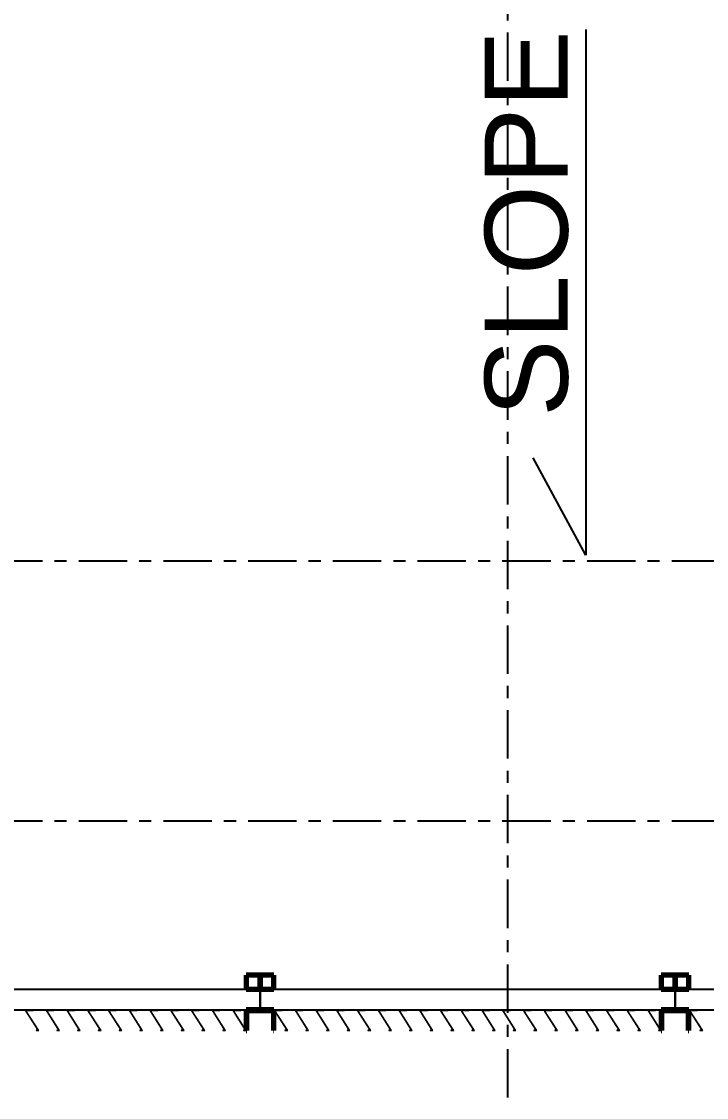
# Model space of a CAD drawing. Header units: millimetres. Extents: x -1379 to 1385823, y -4884429 to 548763.
# Drawn here: x 462651 to 465128, y -2315669 to -2311780 of the extents above; entities that cross this region are included whole.
import ezdxf
from ezdxf.enums import TextEntityAlignment as Align

# ---------------------------------------------------------------- set-up
doc = ezdxf.new("R2010")
doc.units = ezdxf.units.MM
doc.linetypes.add('CENTER', pattern=[50.8, 31.75, -6.35, 6.35, -6.35])
doc.linetypes.add('TA_GL_000.70000', pattern=[1.925, 0.7, -0.175, 0.175, -0.175, 0.7])
for name, color, linetype in [('000 - 0_SYM_DWG_GRIDLINE_MAIN_COLOR_251', 7, 'Continuous'), ('000 - 0_SYM_DWG_SLOPE-SYM_TEXT_COLOR_3', 7, 'Continuous'), ('000 - GRID', 7, 'CENTER')]:
    doc.layers.add(name, color=color, linetype=linetype)
doc.layers.add('000 - CONCRETE_EX_LOUVERS_DEF_SUB', color=7, linetype='Continuous', plot=False)
doc.layers.add('A-DETL-THIN', color=7, linetype='Continuous', lineweight=25)
doc.layers.add('G-ANNO-TEXT', color=7, linetype='Continuous', lineweight=9)
doc.styles.add('ARIAL', font='arial.ttf')
doc.styles.add('Arial_2', font='arial.ttf', dxfattribs={"height": 3})
doc.styles.add('TA', font='', dxfattribs={"height": 4.5})
doc.styles.get('TA').set_extended_font_data('Cordia New')

# ---------------------------------------------------------------- blocks, each defined once
blk = doc.blocks.new('DPA_CP_Entrance Louver Grill Vertical Z - Louver Grill Vertical Z-5053933-IV01 - LOWER ROOF LEVEL PLAN')
at = {"layer": '000 - CONCRETE_EX_LOUVERS_DEF_SUB', "color": 7, "lineweight": 70}
for p, q in [((-700, 0), (-750, 0)), ((-750, 0), (-750, -50)), ((-700, -50), (-700, 0)), ((750, 0), (700, 0)), ((700, 0), (700, -50)), ((750, -50), (750, 0)), ((-750, -50), (-700, -50)), ((700, -50), (750, -50)), ((-700, -125), (-750, -125)), ((-750, -125), (-750, -127)), ((-750, -127), (-702, -127)), ((-702, -127), (-702, -200)), ((-700, -200), (-700, -125)), ((750, -125), (700, -125)), ((700, -125), (700, -200)), ((702, -200), (702, -127)), ((702, -127), (750, -127)), ((750, -127), (750, -125)), ((-702, -200), (-700, -200)), ((700, -200), (702, -200))]:
    blk.add_line(p, q, dxfattribs=at)
at = {"layer": '000 - CONCRETE_EX_LOUVERS_DEF_SUB', "color": 7}
for p, q in [((-750, -125), (-750, -50)), ((-750, -50), (750, -50)), ((750, -50), (750, -125)), ((-750, -125), (750, -125))]:
    blk.add_line(p, q, dxfattribs=at)
blk = doc.blocks.new('DPA_CP_Entrance Louver Grill Vertical Z - Louver Grill Vertical Z-5247632-IV01 - LOWER ROOF LEVEL PLAN')
at = {"layer": '000 - CONCRETE_EX_LOUVERS_DEF_SUB', "color": 7, "lineweight": 70}
for p, q in [((-527.5, 0), (-577.5, 0)), ((-577.5, 0), (-577.5, -50)), ((-527.5, -50), (-527.5, 0)), ((577.5, 0), (527.5, 0)), ((527.5, 0), (527.5, -50)), ((577.5, -50), (577.5, 0)), ((-577.5, -50), (-527.5, -50)), ((527.5, -50), (577.5, -50)), ((-527.5, -125), (-577.5, -125)), ((-577.5, -125), (-577.5, -127)), ((-577.5, -127), (-529.5, -127)), ((-529.5, -127), (-529.5, -200)), ((-527.5, -200), (-527.5, -125)), ((577.5, -125), (527.5, -125)), ((527.5, -125), (527.5, -200)), ((529.5, -200), (529.5, -127)), ((529.5, -127), (577.5, -127)), ((577.5, -127), (577.5, -125)), ((-529.5, -200), (-527.5, -200)), ((527.5, -200), (529.5, -200))]:
    blk.add_line(p, q, dxfattribs=at)
at = {"layer": '000 - CONCRETE_EX_LOUVERS_DEF_SUB', "color": 7}
for p, q in [((-577.5, -125), (-577.5, -50)), ((-577.5, -50), (577.5, -50)), ((577.5, -50), (577.5, -125)), ((-577.5, -125), (577.5, -125))]:
    blk.add_line(p, q, dxfattribs=at)
blk = doc.blocks.new('GM_Louver Grill Vertical Z1 - Z Profile-V420-IV01 - LOWER ROOF LEVEL PLAN')
at = {"layer": '000 - CONCRETE_EX_LOUVERS_DEF_SUB', "lineweight": 9}
h = blk.add_hatch(dxfattribs=at)
h.set_pattern_fill('FP_48', style=0, pattern_type=2)
h.set_pattern_definition([(50, (-230271.46, 2322710.5), (728.7365, -63.75582), [76.2, -838.2]), (355, (-230271.5, 2322710.5), (-140.97162, 764.2276), [60.96, -670.56]), (100.451, (-230210.74, 2322705.2), (587.77, 700.46675), [64.76, -712.36]), (46.184, (-230271.5, 2322913.7), (1084.31624, -168.17096), [114.3, -1257.3]), (96.636, (-230181.1, 2322899.7), (949.6099, 989.70985), [97.14, -1068.54]), (351.184, (-230271.5, 2322913.7), (949.62055, 989.70115), [91.44, -1005.84]), (21, (-230169.86, 2322862.9), (606.45787, -409.06057), [76.2, -838.2]), (326, (-230169.9, 2322862.9), (247.20834, 736.75292), [60.96, -670.56]), (71.451, (-230119.3, 2322828.8), (853.66825, 327.68547), [64.76, -712.36]), (37.5, (-230271.46, 2322710.48), (12.354693, 338.22012), [33.528, -628.904, 33.528, -1320.292]), (37.5, (-230271.46, 2322710.48), (12.354693, 338.22012), [-695.96, -647.192, 33.528, -639.572]), (7.5, (-230271.46, 2322710.48), (267.278874, 400.722127), [33.528, -354.584, 33.528, -870.204]), (7.5, (-230271.46, 2322710.48), (267.278874, 400.722127), [-421.64, -613.664, 33.528, -223.012]), (327.5, (-230498.03, 2322710.48), (542.36333, -22.915345), [33.528, -220.472, 33.528, -1810.512]), (327.5, (-230498.03, 2322710.48), (542.36333, -22.915345), [-287.528, -758.952, 33.528, -1018.032]), (317.5, (-230599.63, 2322710.5), (592.51696, 101.70711), [33.528, -296.672, 33.528, -1239.52]), (317.5, (-230599.63, 2322710.5), (592.51696, 101.70711), [-363.728, -492.76, 33.528, -713.232])])
h.paths.add_polyline_path([(50, -75), (3.7, -2), (30, -2), (30, 0), (0.1, 0), (46.4, -73), (40, -73), (40, -75)])
at = {"layer": '000 - CONCRETE_EX_LOUVERS_DEF_SUB', "color": 7, "lineweight": 9}
for p, q in [((30, 0), (0.1, 0)), ((0.1, 0), (46.4, -73)), ((30, -2), (30, 0)), ((50, -75), (3.7, -2)), ((3.7, -2), (30, -2)), ((46.4, -73), (40, -73)), ((40, -73), (40, -75)), ((40, -75), (50, -75))]:
    blk.add_line(p, q, dxfattribs=at)
blk = doc.blocks.new('GM_Louver Grill Vertical Z1 - Z Profile-V421-IV01 - LOWER ROOF LEVEL PLAN')
at = {"layer": '000 - CONCRETE_EX_LOUVERS_DEF_SUB', "color": 7, "lineweight": 9}
for p, q in [((30, 0), (0.1, 0)), ((0.1, 0), (46.4, -73)), ((30, -2), (30, 0)), ((50, -75), (3.7, -2)), ((3.7, -2), (30, -2)), ((46.4, -73), (40, -73)), ((40, -73), (40, -75)), ((40, -75), (50, -75))]:
    blk.add_line(p, q, dxfattribs=at)
blk = doc.blocks.new('GM_Louver Grill Vertical Z1 - Z Profile-V422-IV01 - LOWER ROOF LEVEL PLAN')
at = {"layer": '000 - CONCRETE_EX_LOUVERS_DEF_SUB', "color": 7, "lineweight": 9}
for p, q in [((30, 0), (0.1, 0)), ((0.1, 0), (46.4, -73)), ((30, -2), (30, 0)), ((50, -75), (3.7, -2)), ((3.7, -2), (30, -2)), ((46.4, -73), (40, -73)), ((40, -73), (40, -75)), ((40, -75), (50, -75))]:
    blk.add_line(p, q, dxfattribs=at)
blk = doc.blocks.new('GM_Louver Grill Vertical Z1 - Z Profile-V423-IV01 - LOWER ROOF LEVEL PLAN')
at = {"layer": '000 - CONCRETE_EX_LOUVERS_DEF_SUB', "color": 7, "lineweight": 9}
for p, q in [((30, 0), (0.1, 0)), ((0.1, 0), (46.4, -73)), ((30, -2), (30, 0)), ((50, -75), (3.7, -2)), ((3.7, -2), (30, -2)), ((46.4, -73), (40, -73)), ((40, -73), (40, -75)), ((40, -75), (50, -75))]:
    blk.add_line(p, q, dxfattribs=at)
blk = doc.blocks.new('GM_Louver Grill Vertical Z1 - Z Profile-V424-IV01 - LOWER ROOF LEVEL PLAN')
at = {"layer": '000 - CONCRETE_EX_LOUVERS_DEF_SUB', "color": 7, "lineweight": 9}
for p, q in [((30, 0), (0.1, 0)), ((0.1, 0), (46.4, -73)), ((30, -2), (30, 0)), ((50, -75), (3.7, -2)), ((3.7, -2), (30, -2)), ((46.4, -73), (40, -73)), ((40, -73), (40, -75)), ((40, -75), (50, -75))]:
    blk.add_line(p, q, dxfattribs=at)
blk = doc.blocks.new('GM_Louver Grill Vertical Z1 - Z Profile-V425-IV01 - LOWER ROOF LEVEL PLAN')
at = {"layer": '000 - CONCRETE_EX_LOUVERS_DEF_SUB', "color": 7, "lineweight": 9}
for p, q in [((30, 0), (0.1, 0)), ((0.1, 0), (46.4, -73)), ((30, -2), (30, 0)), ((50, -75), (3.7, -2)), ((3.7, -2), (30, -2)), ((46.4, -73), (40, -73)), ((40, -73), (40, -75)), ((40, -75), (50, -75))]:
    blk.add_line(p, q, dxfattribs=at)
blk = doc.blocks.new('GM_Louver Grill Vertical Z1 - Z Profile-V426-IV01 - LOWER ROOF LEVEL PLAN')
at = {"layer": '000 - CONCRETE_EX_LOUVERS_DEF_SUB', "color": 7, "lineweight": 9}
for p, q in [((30, 0), (0.1, 0)), ((0.1, 0), (46.4, -73)), ((30, -2), (30, 0)), ((50, -75), (3.7, -2)), ((3.7, -2), (30, -2)), ((46.4, -73), (40, -73)), ((40, -73), (40, -75)), ((40, -75), (50, -75))]:
    blk.add_line(p, q, dxfattribs=at)
blk = doc.blocks.new('GM_Louver Grill Vertical Z1 - Z Profile-V427-IV01 - LOWER ROOF LEVEL PLAN')
at = {"layer": '000 - CONCRETE_EX_LOUVERS_DEF_SUB', "color": 7, "lineweight": 9}
for p, q in [((30, 0), (0.1, 0)), ((0.1, 0), (46.4, -73)), ((30, -2), (30, 0)), ((50, -75), (3.7, -2)), ((3.7, -2), (30, -2)), ((46.4, -73), (40, -73)), ((40, -73), (40, -75)), ((40, -75), (50, -75))]:
    blk.add_line(p, q, dxfattribs=at)
blk = doc.blocks.new('GM_Louver Grill Vertical Z1 - Z Profile-V428-IV01 - LOWER ROOF LEVEL PLAN')
at = {"layer": '000 - CONCRETE_EX_LOUVERS_DEF_SUB', "color": 7, "lineweight": 9}
for p, q in [((30, 0), (0.1, 0)), ((0.1, 0), (46.4, -73)), ((30, -2), (30, 0)), ((50, -75), (3.7, -2)), ((3.7, -2), (30, -2)), ((46.4, -73), (40, -73)), ((40, -73), (40, -75)), ((40, -75), (50, -75))]:
    blk.add_line(p, q, dxfattribs=at)
blk = doc.blocks.new('GM_Louver Grill Vertical Z1 - Z Profile-V429-IV01 - LOWER ROOF LEVEL PLAN')
at = {"layer": '000 - CONCRETE_EX_LOUVERS_DEF_SUB', "color": 7, "lineweight": 9}
for p, q in [((30, 0), (0.1, 0)), ((0.1, 0), (46.4, -73)), ((30, -2), (30, 0)), ((50, -75), (3.7, -2)), ((3.7, -2), (30, -2)), ((46.4, -73), (40, -73)), ((40, -73), (40, -75)), ((40, -75), (50, -75))]:
    blk.add_line(p, q, dxfattribs=at)
blk = doc.blocks.new('GM_Louver Grill Vertical Z1 - Z Profile-V437-IV01 - LOWER ROOF LEVEL PLAN')
at = {"layer": '000 - CONCRETE_EX_LOUVERS_DEF_SUB', "color": 7, "lineweight": 9}
for p, q in [((30, 0), (0.1, 0)), ((0.1, 0), (46.4, -73)), ((30, -2), (30, 0)), ((50, -75), (3.7, -2)), ((3.7, -2), (30, -2)), ((46.4, -73), (40, -73)), ((40, -73), (40, -75)), ((40, -75), (50, -75))]:
    blk.add_line(p, q, dxfattribs=at)
blk = doc.blocks.new('GM_Louver Grill Vertical Z1 - Z Profile-V439-IV01 - LOWER ROOF LEVEL PLAN')
at = {"layer": '000 - CONCRETE_EX_LOUVERS_DEF_SUB', "color": 7, "lineweight": 9}
for p, q in [((30, 0), (0.1, 0)), ((0.1, 0), (46.4, -73)), ((30, -2), (30, 0)), ((50, -75), (3.7, -2)), ((3.7, -2), (30, -2)), ((46.4, -73), (40, -73)), ((40, -73), (40, -75)), ((40, -75), (50, -75))]:
    blk.add_line(p, q, dxfattribs=at)
blk = doc.blocks.new('GM_Louver Grill Vertical Z1 - Z Profile-V440-IV01 - LOWER ROOF LEVEL PLAN')
at = {"layer": '000 - CONCRETE_EX_LOUVERS_DEF_SUB', "color": 7, "lineweight": 9}
for p, q in [((30, 0), (0.1, 0)), ((0.1, 0), (46.4, -73)), ((30, -2), (30, 0)), ((50, -75), (3.7, -2)), ((3.7, -2), (30, -2)), ((46.4, -73), (40, -73)), ((40, -73), (40, -75)), ((40, -75), (50, -75))]:
    blk.add_line(p, q, dxfattribs=at)
blk = doc.blocks.new('GM_Louver Grill Vertical Z1 - Z Profile-V441-IV01 - LOWER ROOF LEVEL PLAN')
at = {"layer": '000 - CONCRETE_EX_LOUVERS_DEF_SUB', "color": 7, "lineweight": 9}
for p, q in [((30, 0), (0.1, 0)), ((0.1, 0), (46.4, -73)), ((30, -2), (30, 0)), ((50, -75), (3.7, -2)), ((3.7, -2), (30, -2)), ((46.4, -73), (40, -73)), ((40, -73), (40, -75)), ((40, -75), (50, -75))]:
    blk.add_line(p, q, dxfattribs=at)
blk = doc.blocks.new('GM_Louver Grill Vertical Z1 - Z Profile-V442-IV01 - LOWER ROOF LEVEL PLAN')
at = {"layer": '000 - CONCRETE_EX_LOUVERS_DEF_SUB', "color": 7, "lineweight": 9}
for p, q in [((30, 0), (0.1, 0)), ((0.1, 0), (46.4, -73)), ((30, -2), (30, 0)), ((50, -75), (3.7, -2)), ((3.7, -2), (30, -2)), ((46.4, -73), (40, -73)), ((40, -73), (40, -75)), ((40, -75), (50, -75))]:
    blk.add_line(p, q, dxfattribs=at)
blk = doc.blocks.new('GM_Louver Grill Vertical Z1 - Z Profile-V443-IV01 - LOWER ROOF LEVEL PLAN')
at = {"layer": '000 - CONCRETE_EX_LOUVERS_DEF_SUB', "color": 7, "lineweight": 9}
for p, q in [((30, 0), (0.1, 0)), ((0.1, 0), (46.4, -73)), ((30, -2), (30, 0)), ((50, -75), (3.7, -2)), ((3.7, -2), (30, -2)), ((46.4, -73), (40, -73)), ((40, -73), (40, -75)), ((40, -75), (50, -75))]:
    blk.add_line(p, q, dxfattribs=at)
blk = doc.blocks.new('GM_Louver Grill Vertical Z1 - Z Profile-V444-IV01 - LOWER ROOF LEVEL PLAN')
at = {"layer": '000 - CONCRETE_EX_LOUVERS_DEF_SUB', "color": 7, "lineweight": 9}
for p, q in [((30, 0), (0.1, 0)), ((0.1, 0), (46.4, -73)), ((30, -2), (30, 0)), ((50, -75), (3.7, -2)), ((3.7, -2), (30, -2)), ((46.4, -73), (40, -73)), ((40, -73), (40, -75)), ((40, -75), (50, -75))]:
    blk.add_line(p, q, dxfattribs=at)
blk = doc.blocks.new('GM_Louver Grill Vertical Z1 - Z Profile-V445-IV01 - LOWER ROOF LEVEL PLAN')
at = {"layer": '000 - CONCRETE_EX_LOUVERS_DEF_SUB', "color": 7, "lineweight": 9}
for p, q in [((30, 0), (0.1, 0)), ((0.1, 0), (46.4, -73)), ((30, -2), (30, 0)), ((50, -75), (3.7, -2)), ((3.7, -2), (30, -2)), ((46.4, -73), (40, -73)), ((40, -73), (40, -75)), ((40, -75), (50, -75))]:
    blk.add_line(p, q, dxfattribs=at)
blk = doc.blocks.new('GM_Louver Grill Vertical Z1 - Z Profile-V446-IV01 - LOWER ROOF LEVEL PLAN')
at = {"layer": '000 - CONCRETE_EX_LOUVERS_DEF_SUB', "color": 7, "lineweight": 9}
for p, q in [((30, 0), (0.1, 0)), ((0.1, 0), (46.4, -73)), ((30, -2), (30, 0)), ((50, -75), (3.7, -2)), ((3.7, -2), (30, -2)), ((46.4, -73), (40, -73)), ((40, -73), (40, -75)), ((40, -75), (50, -75))]:
    blk.add_line(p, q, dxfattribs=at)
blk = doc.blocks.new('GM_Louver Grill Vertical Z1 - Z Profile-V447-IV01 - LOWER ROOF LEVEL PLAN')
at = {"layer": '000 - CONCRETE_EX_LOUVERS_DEF_SUB', "lineweight": 9}
h = blk.add_hatch(dxfattribs=at)
h.set_pattern_fill('FP_51', style=0, pattern_type=2)
h.set_pattern_definition([(50, (-231171.46, 2322710.5), (728.7365, -63.75582), [76.2, -838.2]), (355, (-231171.5, 2322710.5), (-140.97162, 764.2276), [60.96, -670.56]), (100.451, (-231110.74, 2322705.2), (587.77, 700.46675), [64.76, -712.36]), (46.184, (-231171.5, 2322913.7), (1084.31624, -168.17096), [114.3, -1257.3]), (96.636, (-231081.1, 2322899.7), (949.6099, 989.70985), [97.14, -1068.54]), (351.184, (-231171.5, 2322913.7), (949.62055, 989.70115), [91.44, -1005.84]), (21, (-231069.86, 2322862.9), (606.45787, -409.06057), [76.2, -838.2]), (326, (-231069.9, 2322862.9), (247.20834, 736.75292), [60.96, -670.56]), (71.451, (-231019.3, 2322828.8), (853.66825, 327.68547), [64.76, -712.36]), (37.5, (-231171.46, 2322710.48), (12.354693, 338.22012), [33.528, -628.904, 33.528, -1320.292]), (37.5, (-231171.46, 2322710.48), (12.354693, 338.22012), [-695.96, -647.192, 33.528, -639.572]), (7.5, (-231171.46, 2322710.48), (267.278874, 400.722127), [33.528, -354.584, 33.528, -870.204]), (7.5, (-231171.46, 2322710.48), (267.278874, 400.722127), [-421.64, -613.664, 33.528, -223.012]), (327.5, (-231398.03, 2322710.48), (542.36333, -22.915345), [33.528, -220.472, 33.528, -1810.512]), (327.5, (-231398.03, 2322710.48), (542.36333, -22.915345), [-287.528, -758.952, 33.528, -1018.032]), (317.5, (-231499.63, 2322710.5), (592.51696, 101.70711), [33.528, -296.672, 33.528, -1239.52]), (317.5, (-231499.63, 2322710.5), (592.51696, 101.70711), [-363.728, -492.76, 33.528, -713.232])])
h.paths.add_polyline_path([(50, -75), (3.7, -2), (30, -2), (30, 0), (0.1, 0), (46.4, -73), (40, -73), (40, -75)])
at = {"layer": '000 - CONCRETE_EX_LOUVERS_DEF_SUB', "color": 7, "lineweight": 9}
for p, q in [((30, 0), (0.1, 0)), ((0.1, 0), (46.4, -73)), ((30, -2), (30, 0)), ((50, -75), (3.7, -2)), ((3.7, -2), (30, -2)), ((46.4, -73), (40, -73)), ((40, -73), (40, -75)), ((40, -75), (50, -75))]:
    blk.add_line(p, q, dxfattribs=at)
blk = doc.blocks.new('GM_Louver Grill Vertical Z1 - Z Profile-V448-IV01 - LOWER ROOF LEVEL PLAN')
at = {"layer": '000 - CONCRETE_EX_LOUVERS_DEF_SUB', "color": 7, "lineweight": 9}
for p, q in [((30, 0), (0.1, 0)), ((0.1, 0), (46.4, -73)), ((30, -2), (30, 0)), ((50, -75), (3.7, -2)), ((3.7, -2), (30, -2)), ((46.4, -73), (40, -73)), ((40, -73), (40, -75)), ((40, -75), (50, -75))]:
    blk.add_line(p, q, dxfattribs=at)
blk = doc.blocks.new('GM_Louver Grill Vertical Z1 - Z Profile-V449-IV01 - LOWER ROOF LEVEL PLAN')
at = {"layer": '000 - CONCRETE_EX_LOUVERS_DEF_SUB', "color": 7, "lineweight": 9}
for p, q in [((30, 0), (0.1, 0)), ((0.1, 0), (46.4, -73)), ((30, -2), (30, 0)), ((50, -75), (3.7, -2)), ((3.7, -2), (30, -2)), ((46.4, -73), (40, -73)), ((40, -73), (40, -75)), ((40, -75), (50, -75))]:
    blk.add_line(p, q, dxfattribs=at)
blk = doc.blocks.new('GM_Louver Grill Vertical Z1 - Z Profile-V450-IV01 - LOWER ROOF LEVEL PLAN')
at = {"layer": '000 - CONCRETE_EX_LOUVERS_DEF_SUB', "color": 7, "lineweight": 9}
for p, q in [((30, 0), (0.1, 0)), ((0.1, 0), (46.4, -73)), ((30, -2), (30, 0)), ((50, -75), (3.7, -2)), ((3.7, -2), (30, -2)), ((46.4, -73), (40, -73)), ((40, -73), (40, -75)), ((40, -75), (50, -75))]:
    blk.add_line(p, q, dxfattribs=at)
blk = doc.blocks.new('GM_Louver Grill Vertical Z1 - Z Profile-V451-IV01 - LOWER ROOF LEVEL PLAN')
at = {"layer": '000 - CONCRETE_EX_LOUVERS_DEF_SUB', "color": 7, "lineweight": 9}
for p, q in [((30, 0), (0.1, 0)), ((0.1, 0), (46.4, -73)), ((30, -2), (30, 0)), ((50, -75), (3.7, -2)), ((3.7, -2), (30, -2)), ((46.4, -73), (40, -73)), ((40, -73), (40, -75)), ((40, -75), (50, -75))]:
    blk.add_line(p, q, dxfattribs=at)
blk = doc.blocks.new('GM_Louver Grill Vertical Z1 - Z Profile-V452-IV01 - LOWER ROOF LEVEL PLAN')
at = {"layer": '000 - CONCRETE_EX_LOUVERS_DEF_SUB', "color": 7, "lineweight": 9}
for p, q in [((30, 0), (0.1, 0)), ((0.1, 0), (46.4, -73)), ((30, -2), (30, 0)), ((50, -75), (3.7, -2)), ((3.7, -2), (30, -2)), ((46.4, -73), (40, -73)), ((40, -73), (40, -75)), ((40, -75), (50, -75))]:
    blk.add_line(p, q, dxfattribs=at)
blk = doc.blocks.new('GM_Louver Grill Vertical Z1 - Z Profile-V453-IV01 - LOWER ROOF LEVEL PLAN')
at = {"layer": '000 - CONCRETE_EX_LOUVERS_DEF_SUB', "color": 7, "lineweight": 9}
for p, q in [((30, 0), (0.1, 0)), ((0.1, 0), (46.4, -73)), ((30, -2), (30, 0)), ((50, -75), (3.7, -2)), ((3.7, -2), (30, -2)), ((46.4, -73), (40, -73)), ((40, -73), (40, -75)), ((40, -75), (50, -75))]:
    blk.add_line(p, q, dxfattribs=at)
blk = doc.blocks.new('GM_Louver Grill Vertical Z1 - Z Profile-V454-IV01 - LOWER ROOF LEVEL PLAN')
at = {"layer": '000 - CONCRETE_EX_LOUVERS_DEF_SUB', "color": 7, "lineweight": 9}
for p, q in [((30, 0), (0.1, 0)), ((0.1, 0), (46.4, -73)), ((30, -2), (30, 0)), ((50, -75), (3.7, -2)), ((3.7, -2), (30, -2)), ((46.4, -73), (40, -73)), ((40, -73), (40, -75)), ((40, -75), (50, -75))]:
    blk.add_line(p, q, dxfattribs=at)
blk = doc.blocks.new('GM_Louver Grill Vertical Z1 - Z Profile-V455-IV01 - LOWER ROOF LEVEL PLAN')
at = {"layer": '000 - CONCRETE_EX_LOUVERS_DEF_SUB', "color": 7, "lineweight": 9}
for p, q in [((30, 0), (0.1, 0)), ((0.1, 0), (46.4, -73)), ((30, -2), (30, 0)), ((50, -75), (3.7, -2)), ((3.7, -2), (30, -2)), ((46.4, -73), (40, -73)), ((40, -73), (40, -75)), ((40, -75), (50, -75))]:
    blk.add_line(p, q, dxfattribs=at)
blk = doc.blocks.new('GM_Louver Grill Vertical Z1 - Z Profile-V456-IV01 - LOWER ROOF LEVEL PLAN')
at = {"layer": '000 - CONCRETE_EX_LOUVERS_DEF_SUB', "color": 7, "lineweight": 9}
for p, q in [((30, 0), (0.1, 0)), ((0.1, 0), (46.4, -73)), ((30, -2), (30, 0)), ((50, -75), (3.7, -2)), ((3.7, -2), (30, -2)), ((46.4, -73), (40, -73)), ((40, -73), (40, -75)), ((40, -75), (50, -75))]:
    blk.add_line(p, q, dxfattribs=at)
blk = doc.blocks.new('GM_Louver Grill Vertical Z1 - Z Profile-V457-IV01 - LOWER ROOF LEVEL PLAN')
at = {"layer": '000 - CONCRETE_EX_LOUVERS_DEF_SUB', "color": 7, "lineweight": 9}
for p, q in [((30, 0), (0.1, 0)), ((0.1, 0), (46.4, -73)), ((30, -2), (30, 0)), ((50, -75), (3.7, -2)), ((3.7, -2), (30, -2)), ((46.4, -73), (40, -73)), ((40, -73), (40, -75)), ((40, -75), (50, -75))]:
    blk.add_line(p, q, dxfattribs=at)
blk = doc.blocks.new('GM_Louver Grill Vertical Z1 - Z Profile-V463-IV01 - LOWER ROOF LEVEL PLAN')
at = {"layer": '000 - CONCRETE_EX_LOUVERS_DEF_SUB', "color": 7, "lineweight": 9}
for p, q in [((30, 0), (0.1, 0)), ((0.1, 0), (46.4, -73)), ((30, -2), (30, 0)), ((50, -75), (3.7, -2)), ((3.7, -2), (30, -2)), ((46.4, -73), (40, -73)), ((40, -73), (40, -75)), ((40, -75), (50, -75))]:
    blk.add_line(p, q, dxfattribs=at)
blk = doc.blocks.new('*U1920')
at = {"layer": '000 - 0_SYM_DWG_GRIDLINE_MAIN_COLOR_251', "color": 7, "linetype": 'ByBlock', "ltscale": 5}
blk.add_line((20, 0), (-355.735, 0), dxfattribs=at)
at = {"layer": '000 - 0_SYM_DWG_GRIDLINE_MAIN_COLOR_251', "color": 7}
blk.add_point((0, 0), dxfattribs=at)
at = {"color": 7, "style": 'TA', "flags": 1}
blk.add_attdef('LOCATION', (6, -6), '', height=4.5, rotation=270, dxfattribs=at)
at = {"layer": '000 - 0_SYM_DWG_SLOPE-SYM_TEXT_COLOR_3', "color": 7, "style": 'ARIAL'}
blk.add_attdef('GRID-HEAD', text='', height=4, rotation=90, dxfattribs=at).set_placement((40, 0), align=Align.MIDDLE_CENTER)
blk = doc.blocks.new('*U1773')
at = {"layer": '000 - 0_SYM_DWG_GRIDLINE_MAIN_COLOR_251', "color": 7, "linetype": 'ByBlock', "ltscale": 5}
blk.add_line((20, 0), (-155.16, 0), dxfattribs=at)
at = {"color": 7, "style": 'TA', "flags": 1}
blk.add_attdef('LOCATION', (6, -6), '', height=4.5, rotation=270, dxfattribs=at)

msp = doc.modelspace()

# ---------------------------------------------------------------- linework, layer by layer
at = {"layer": 'A-DETL-THIN', "color": 7}
for p, q in [((464690.9, -2311809.1), (464690.9, -2313709.1)), ((464690.9, -2313709.1), (464500.8, -2313357.2))]:
    msp.add_line(p, q, dxfattribs=at)

# ---------------------------------------------------------------- block references
at = {"layer": '000 - CONCRETE_EX_LOUVERS_DEF_SUB', "color": 7}
for name, p in [('DPA_CP_Entrance Louver Grill Vertical Z - Louver Grill Vertical Z-5053933-IV01 - LOWER ROOF LEVEL PLAN', (462763.8, -2315227.7)), ('DPA_CP_Entrance Louver Grill Vertical Z - Louver Grill Vertical Z-5053933-IV01 - LOWER ROOF LEVEL PLAN', (464263.8, -2315227.7)), ('DPA_CP_Entrance Louver Grill Vertical Z - Louver Grill Vertical Z-5247632-IV01 - LOWER ROOF LEVEL PLAN', (465591.3, -2315227.7))]:
    msp.add_blockref(name, p, dxfattribs=at)
at = {"layer": '000 - CONCRETE_EX_LOUVERS_DEF_SUB', "color": 7, "lineweight": 9}
for name, p in [('GM_Louver Grill Vertical Z1 - Z Profile-V429-IV01 - LOWER ROOF LEVEL PLAN', (462663.8, -2315352.7)), ('GM_Louver Grill Vertical Z1 - Z Profile-V428-IV01 - LOWER ROOF LEVEL PLAN', (462738.8, -2315352.7)), ('GM_Louver Grill Vertical Z1 - Z Profile-V427-IV01 - LOWER ROOF LEVEL PLAN', (462813.8, -2315352.7)), ('GM_Louver Grill Vertical Z1 - Z Profile-V426-IV01 - LOWER ROOF LEVEL PLAN', (462888.8, -2315352.7)), ('GM_Louver Grill Vertical Z1 - Z Profile-V425-IV01 - LOWER ROOF LEVEL PLAN', (462963.8, -2315352.7)), ('GM_Louver Grill Vertical Z1 - Z Profile-V424-IV01 - LOWER ROOF LEVEL PLAN', (463038.8, -2315352.7)), ('GM_Louver Grill Vertical Z1 - Z Profile-V423-IV01 - LOWER ROOF LEVEL PLAN', (463113.8, -2315352.7)), ('GM_Louver Grill Vertical Z1 - Z Profile-V422-IV01 - LOWER ROOF LEVEL PLAN', (463188.8, -2315352.7)), ('GM_Louver Grill Vertical Z1 - Z Profile-V421-IV01 - LOWER ROOF LEVEL PLAN', (463263.8, -2315352.7)), ('GM_Louver Grill Vertical Z1 - Z Profile-V420-IV01 - LOWER ROOF LEVEL PLAN', (463338.8, -2315352.7)), ('GM_Louver Grill Vertical Z1 - Z Profile-V437-IV01 - LOWER ROOF LEVEL PLAN', (463413.8, -2315352.7)), ('GM_Louver Grill Vertical Z1 - Z Profile-V457-IV01 - LOWER ROOF LEVEL PLAN', (463563.8, -2315352.7)), ('GM_Louver Grill Vertical Z1 - Z Profile-V455-IV01 - LOWER ROOF LEVEL PLAN', (463638.8, -2315352.7)), ('GM_Louver Grill Vertical Z1 - Z Profile-V454-IV01 - LOWER ROOF LEVEL PLAN', (463713.8, -2315352.7)), ('GM_Louver Grill Vertical Z1 - Z Profile-V453-IV01 - LOWER ROOF LEVEL PLAN', (463788.8, -2315352.7)), ('GM_Louver Grill Vertical Z1 - Z Profile-V452-IV01 - LOWER ROOF LEVEL PLAN', (463863.8, -2315352.7)), ('GM_Louver Grill Vertical Z1 - Z Profile-V451-IV01 - LOWER ROOF LEVEL PLAN', (463938.8, -2315352.7)), ('GM_Louver Grill Vertical Z1 - Z Profile-V450-IV01 - LOWER ROOF LEVEL PLAN', (464013.8, -2315352.7)), ('GM_Louver Grill Vertical Z1 - Z Profile-V449-IV01 - LOWER ROOF LEVEL PLAN', (464088.8, -2315352.7)), ('GM_Louver Grill Vertical Z1 - Z Profile-V448-IV01 - LOWER ROOF LEVEL PLAN', (464163.8, -2315352.7)), ('GM_Louver Grill Vertical Z1 - Z Profile-V447-IV01 - LOWER ROOF LEVEL PLAN', (464238.8, -2315352.7)), ('GM_Louver Grill Vertical Z1 - Z Profile-V446-IV01 - LOWER ROOF LEVEL PLAN', (464313.8, -2315352.7)), ('GM_Louver Grill Vertical Z1 - Z Profile-V445-IV01 - LOWER ROOF LEVEL PLAN', (464388.8, -2315352.7)), ('GM_Louver Grill Vertical Z1 - Z Profile-V444-IV01 - LOWER ROOF LEVEL PLAN', (464463.8, -2315352.7)), ('GM_Louver Grill Vertical Z1 - Z Profile-V443-IV01 - LOWER ROOF LEVEL PLAN', (464538.8, -2315352.7)), ('GM_Louver Grill Vertical Z1 - Z Profile-V442-IV01 - LOWER ROOF LEVEL PLAN', (464613.8, -2315352.7)), ('GM_Louver Grill Vertical Z1 - Z Profile-V441-IV01 - LOWER ROOF LEVEL PLAN', (464688.8, -2315352.7)), ('GM_Louver Grill Vertical Z1 - Z Profile-V440-IV01 - LOWER ROOF LEVEL PLAN', (464763.8, -2315352.7)), ('GM_Louver Grill Vertical Z1 - Z Profile-V439-IV01 - LOWER ROOF LEVEL PLAN', (464838.8, -2315352.7)), ('GM_Louver Grill Vertical Z1 - Z Profile-V456-IV01 - LOWER ROOF LEVEL PLAN', (464913.8, -2315352.7)), ('GM_Louver Grill Vertical Z1 - Z Profile-V463-IV01 - LOWER ROOF LEVEL PLAN', (465063.8, -2315352.7))]:
    msp.add_blockref(name, p, dxfattribs=at)
at = {"layer": '000 - GRID', "color": 7, "linetype": 'TA_GL_000.70000'}
for name, p, xscale, yscale, zscale, rotation in [('*U1920', (464409.9, -2314669.4), 50.00000000000004, 50.00000000000004, 50.00000000000004, 270), ('*U1773', (458651.9, -2313729.4), 50, 50, 50, 180), ('*U1773', (458651.9, -2314669.4), 50, 50, 50, 180)]:
    msp.add_blockref(name, p, dxfattribs=dict(at, xscale=xscale, yscale=yscale, zscale=zscale, rotation=rotation))

# ---------------------------------------------------------------- texts
at = {"layer": 'G-ANNO-TEXT', "color": 7, "insert": (464325.9, -2313209.3), "char_height": 300, "width": 1723.628, "attachment_point": 1, "rotation": 90, "style": 'Arial_2'}
msp.add_mtext('SLOPE', dxfattribs=at)

doc.saveas('drawing.dxf')
